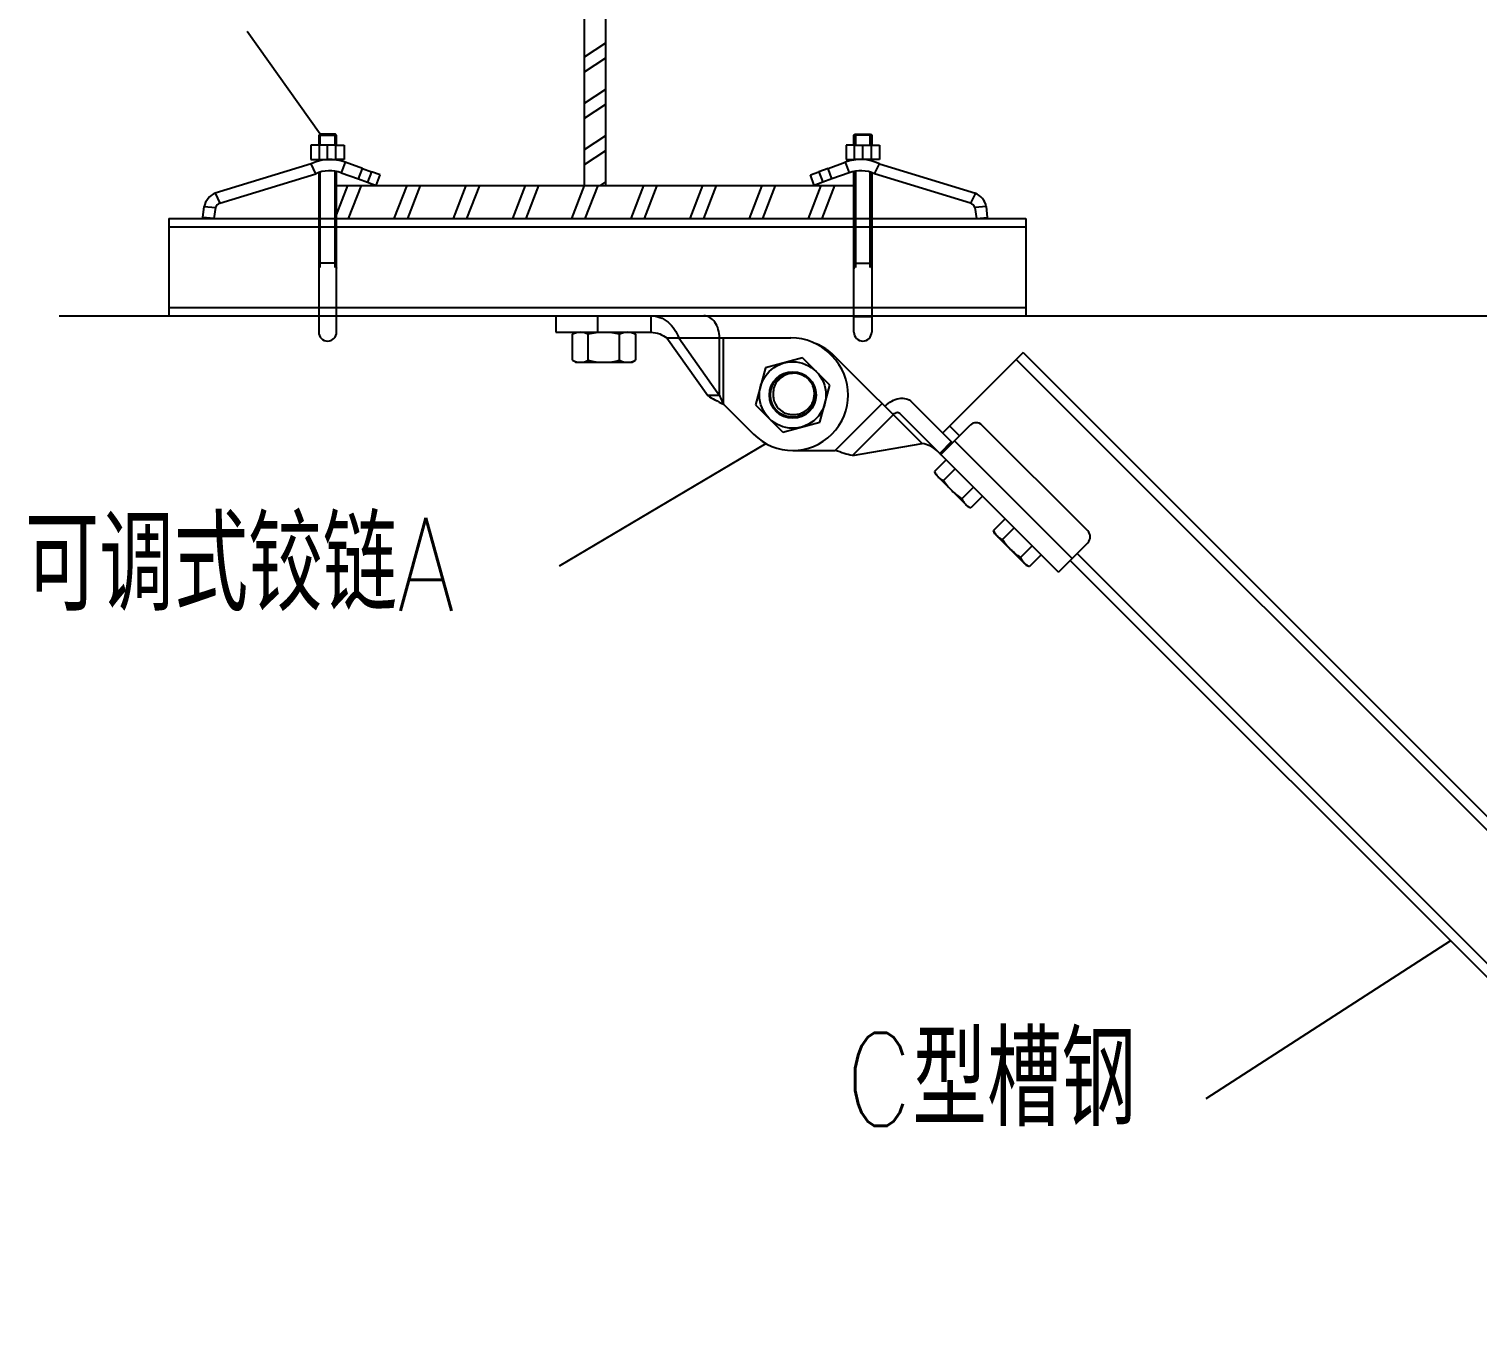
# Model space of a CAD drawing. Extents: x 1031190 to 1725648, y 733081 to 1571294.
# Drawn here: x 1130600 to 1136822, y 1211863 to 1217492 of the extents above; entities that cross this region are included whole.
import ezdxf

# ---------------------------------------------------------------- set-up
doc = ezdxf.new("R2010")
doc.units = 0
doc.header["$LTSCALE"] = 1000
doc.header["$MEASUREMENT"] = 0
for name, color, linetype in [('W_DIM', 4, 'Continuous'), ('walraven', 7, 'Continuous'), ('支架', 7, 'Continuous')]:
    doc.layers.add(name, color=color, linetype=linetype)
doc.styles.get("Standard").update_dxf_attribs({"font": 'gbenor.shx', "bigfont": 'gbcbig.shx'})
doc.styles.add('wwp100', font='txt.shx', dxfattribs={"width": 0.7, "height": 400, "bigfont": 'hztxt.shx'})
doc.dimstyles.get("Standard").update_dxf_attribs({"dimtxt": 0.18, "dimasz": 0.18, "dimexe": 0.18, "dimexo": 0.0625, "dimgap": 0.09, "dimtad": 0, "dimtih": 1, "dimtoh": 1, "dimdec": 4, "dimzin": 0, "dimdsep": 46, "dimtxsty": 'Standard', "dimcen": 0.09, "dimadec": 0, "dimazin": 0, "dimtfac": 1, "dimtdec": 4, "dimtofl": 0, "dimtmove": 0, "dimatfit": 3, "dimfxl": 0, "dimtolj": 1, "dimtzin": 0, "dimarcsym": 0})

msp = doc.modelspace()

# ---------------------------------------------------------------- linework, layer by layer
for p, q in [((1132987.6, 1216819.7), (1132987.6, 1219275.6)), ((1133078.8, 1216819.7), (1133078.8, 1219275.6)), ((1132987.6, 1217371.7), (1133078.8, 1217431.9)), ((1132987.6, 1217307.1), (1133078.8, 1217367.3)), ((1132987.6, 1217172.7), (1133078.8, 1217232.9)), ((1132987.6, 1217108.1), (1133078.8, 1217168.3)), ((1132987.6, 1216973.7), (1133078.8, 1217033.8)), ((1132987.6, 1216909.1), (1133078.8, 1216969.2)), ((1131921.6, 1216819.7), (1134144.7, 1216819.7)), ((1131921.6, 1216692.9), (1131970.4, 1216819.7)), ((1131973.5, 1216677.1), (1132028.3, 1216819.7)), ((1132169.9, 1216677.1), (1132224.7, 1216819.7)), ((1132227.8, 1216677.1), (1132282.6, 1216819.7)), ((1132424.2, 1216677.1), (1132479, 1216819.7)), ((1132482.1, 1216677.1), (1132536.9, 1216819.7)), ((1132678.5, 1216677.1), (1132733.3, 1216819.7)), ((1132736.4, 1216677.1), (1132791.2, 1216819.7)), ((1132932.8, 1216677.1), (1132987.6, 1216819.7)), ((1132990.7, 1216677.1), (1133045.5, 1216819.7)), ((1133055.8, 1216819.7), (1133078.8, 1216834.8)), ((1133187.1, 1216677.1), (1133241.9, 1216819.7)), ((1133245, 1216677.1), (1133299.8, 1216819.7)), ((1133441.4, 1216677.1), (1133496.2, 1216819.7)), ((1133499.3, 1216677.1), (1133554.1, 1216819.7)), ((1133695.7, 1216677.1), (1133750.5, 1216819.7)), ((1133753.6, 1216677.1), (1133808.4, 1216819.7)), ((1133950, 1216677.1), (1134004.8, 1216819.7)), ((1134007.9, 1216677.1), (1134062.7, 1216819.7))]:
    msp.add_line(p, q)
at = {"linetype": 'Continuous'}
for p, q in [((1131201.4, 1216677.1), (1134883.3, 1216677.1)), ((1131201.4, 1216641.5), (1134883.3, 1216641.5)), ((1131201.4, 1216295.4), (1134883.3, 1216295.4)), ((1131201.4, 1216259.7), (1134883.3, 1216259.7)), ((1132863.8, 1216259.7), (1132863.8, 1216188.3)), ((1132863.8, 1216259.7), (1133499.9, 1216259.7)), ((1133042.4, 1216259.7), (1133042.4, 1216188.3)), ((1133272.8, 1216259.7), (1133272.8, 1216188.3)), ((1132863.8, 1216188.3), (1133272.8, 1216188.3)), ((1133341.4, 1216164.5), (1133516.7, 1215916.5)), ((1133341.4, 1216164.5), (1133874.4, 1216164.5)), ((1133391.9, 1216164.5), (1133567.3, 1215916.5)), ((1133567.3, 1215916.5), (1133567.3, 1216164.5)), ((1133584.1, 1215879.9), (1133584.1, 1216164.5)), ((1133924.5, 1216078.4), (1133765.1, 1216035.7)), ((1134041.1, 1215961.7), (1133924.5, 1216078.4)), ((1134050.1, 1216087.4), (1134042.8, 1216094.7)), ((1134437.5, 1215710.5), (1134060.5, 1216087.4)), ((1134872, 1216101), (1134526.8, 1215755.8)), ((1134842.5, 1216071.5), (1139051.3, 1211862.7)), ((1134872, 1216101), (1139080.8, 1211892.2)), ((1133765.1, 1216035.7), (1133722.4, 1215876.3)), ((1133998.4, 1215802.3), (1134041.1, 1215961.7)), ((1133567.3, 1215916.5), (1133516.7, 1215916.5)), ((1133584.1, 1215879.9), (1133713.4, 1215750.6)), ((1133722.4, 1215876.3), (1133839.1, 1215759.6)), ((1133797.8, 1215919.3), (1133797.8, 1215919.5)), ((1133797.8, 1215916.7), (1133797.9, 1215916.5)), ((1134265.8, 1215882.1), (1134064.6, 1215680.9)), ((1134567.4, 1215715.2), (1134392.7, 1215889.9)), ((1133839.1, 1215759.6), (1133998.4, 1215802.3)), ((1134138.1, 1215659.1), (1134313.4, 1215834.5)), ((1134516.9, 1215664.7), (1134342.2, 1215839.4)), ((1134518.8, 1215663.6), (1134644.7, 1215789.5)), ((1134556.3, 1215785.3), (1134598.4, 1215743.2)), ((1135149.8, 1215334.9), (1134695.2, 1215789.5)), ((1133881.8, 1215680.9), (1134064.6, 1215680.9)), ((1134138.1, 1215659.1), (1134437.5, 1215710.5)), ((1134564, 1215718.7), (1134513.4, 1215668.1)), ((1135082.5, 1215217), (1134577.3, 1215722.2)), ((1134541.6, 1215640), (1134491.5, 1215589.9)), ((1134518.4, 1215663.2), (1135023.5, 1215158.1)), ((1134498.2, 1215575.7), (1134491.5, 1215589.9)), ((1134498.2, 1215575.7), (1134632.9, 1215441)), ((1134580.5, 1215601.1), (1134530.4, 1215551)), ((1134658.3, 1215523.3), (1134608.2, 1215473.2)), ((1134632.9, 1215441), (1134647.1, 1215434.3)), ((1134697.2, 1215484.4), (1134647.1, 1215434.3)), ((1134794.2, 1215387.4), (1134744.1, 1215337.3)), ((1134750.7, 1215323.1), (1134744.1, 1215337.3)), ((1134750.7, 1215323.1), (1134885.4, 1215188.4)), ((1134833.1, 1215348.5), (1134783, 1215298.4)), ((1134910.9, 1215270.7), (1134860.8, 1215220.6)), ((1135149.8, 1215284.4), (1135023.5, 1215158.1)), ((1134885.4, 1215188.4), (1134899.7, 1215181.8)), ((1134949.7, 1215231.8), (1134899.7, 1215181.8)), ((1135074, 1215208.6), (1138188.4, 1212094.2)), ((1135103.5, 1215238.1), (1138217.9, 1212123.7))]:
    msp.add_line(p, q, dxfattribs=at)
at = {"color": 7}
for p, q in [((1131201.4, 1216677.1), (1131201.4, 1216259.7)), ((1131921.6, 1216677.1), (1134144.7, 1216677.1)), ((1134883.3, 1216677.1), (1134883.3, 1216259.7))]:
    msp.add_line(p, q, dxfattribs=at)
at = {"color": 2}
msp.add_line((1130729.1, 1216259.7), (1143121.8, 1216259.7), dxfattribs=at)
at = {"linetype": 'Continuous'}
for radius in [142.9, 100.2, 95.3]:
    msp.add_circle((1133881.8, 1215919), radius, dxfattribs=at)
for centre, radius, start, end in [((1133874.4, 1215926.3), 238.1, 45, 90), ((1133892.2, 1215919), 238.1, 45, 67.63031), ((1133881.8, 1215919), 238.1, 225, 45), ((1133887.3, 1215917.6), 94.7, 72.31446, 73.94712), ((1133881.9, 1215919), 84.1, 177.15432, 178.71863), ((1133881.8, 1215919), 84, 178.71875, 179.6641), ((1133881.6, 1215919), 83.7, 179.75296, 181.37328), ((1133881, 1215924.7), 83.5, 184.99489, 185.50792), ((1133881.3, 1215919), 83.5, 181.37381, 181.69398), ((1133881.5, 1215919), 83.7, 181.69418, 182.60616), ((1133881.8, 1215919), 84, 182.60725, 185.59802), ((1133881.9, 1215919), 84, 185.59662, 191.09946), ((1133881.6, 1215919), 83.8, 191.10333, 191.4834), ((1133881.8, 1215919), 83.9, 191.48488, 255.44483), ((1133881.8, 1215919), 84, 255.4458, 258.67361), ((1133881.8, 1215919), 83.9, 258.67355, 262.14337), ((1133881.7, 1215918.9), 83.9, 262.14543, 265.15819), ((1133881.8, 1215919.2), 84.1, 265.15789, 267.69509), ((1133881.8, 1215919.1), 84.1, 267.70337, 268.51134), ((1133881.8, 1215919.1), 84.1, 267.69503, 268.78973), ((1133881.8, 1215919.1), 84, 268.51135, 269.23308), ((1133881.8, 1215918.9), 83.9, 268.78883, 271.69256), ((1133881.8, 1215918.8), 83.7, 269.23213, 271.6927), ((1134669.9, 1215764.2), 35.7, 45, 135), ((1135124.5, 1215309.6), 35.7, 315, 45)]:
    msp.add_arc(centre, radius, start, end, dxfattribs=at)
for points, knots in [([(1133272.8, 1216259.7), (1133285.9, 1216259.7), (1133312.8, 1216254.6), (1133347.9, 1216233.2), (1133375.2, 1216202.1), (1133387.4, 1216177.3), (1133391.9, 1216164.5)], [0, 0, 0, 0, 0.243233, 0.493078, 0.748723, 1, 1, 1, 1]), ([(1133567.3, 1216164.5), (1133567.3, 1216176.7), (1133564, 1216200.6), (1133550, 1216231.7), (1133528, 1216253.9), (1133508.8, 1216259.7), (1133499.9, 1216259.7)], [0, 0, 0, 0, 0.287969, 0.555344, 0.790533, 1, 1, 1, 1]), ([(1133272.8, 1216188.3), (1133285.6, 1216188.3), (1133310.3, 1216183.6), (1133331.9, 1216171.3), (1133341.4, 1216164.5)], [0, 0, 0, 0, 0.522516, 1, 1, 1, 1]), ([(1133913.5, 1216008.6), (1133899.8, 1216012.6), (1133870, 1216014.2), (1133836, 1215999), (1133815.4, 1215978.7), (1133804.1, 1215960), (1133797.7, 1215939.1), (1133797.1, 1215924.6), (1133797.8, 1215917.4)], [0, 0, 0, 0, 0.249273, 0.49841, 0.623846, 0.749245, 0.874621, 1, 1, 1, 1]), ([(1133884.2, 1215835.1), (1133891.5, 1215834.8), (1133906.3, 1215836.2), (1133927.1, 1215843.8), (1133945.4, 1215856.4), (1133964.7, 1215878.5), (1133977.8, 1215914), (1133973.9, 1215944.1), (1133968.8, 1215957.7)], [0, 0, 0, 0, 0.125414, 0.250833, 0.376265, 0.501706, 0.750785, 1, 1, 1, 1]), ([(1133516.7, 1215916.5), (1133526.6, 1215909.6), (1133548.9, 1215897.1), (1133571.9, 1215885.9), (1133584.1, 1215879.9)], [0, 0, 0, 0, 0.468219, 1, 1, 1, 1]), ([(1133567.3, 1215916.5), (1133568.4, 1215913.4), (1133573.3, 1215900.9), (1133579.5, 1215888.9), (1133584.1, 1215879.9)], [0, 0, 0, 0, 0.244001, 1, 1, 1, 1]), ([(1134277.7, 1215870.2), (1134286.4, 1215878.9), (1134305.5, 1215893.4), (1134337.5, 1215905.5), (1134368.7, 1215905.7), (1134386.4, 1215896.2), (1134392.7, 1215889.9)], [0, 0, 0, 0, 0.287971, 0.555344, 0.790532, 1, 1, 1, 1]), ([(1134342.2, 1215839.4), (1134340.6, 1215841), (1134336.2, 1215843.3), (1134328.4, 1215843.3), (1134320.4, 1215840.3), (1134315.6, 1215836.6), (1134313.4, 1215834.5)], [0, 0, 0, 0, 0.209498, 0.444667, 0.711989, 1, 1, 1, 1]), ([(1134138.1, 1215659.1), (1134126.3, 1215661.2), (1134101.6, 1215668.2), (1134077.4, 1215676.4), (1134064.6, 1215680.9)], [0, 0, 0, 0, 0.468219, 1, 1, 1, 1]), ([(1134502.8, 1215678.8), (1134493.7, 1215687.9), (1134472.9, 1215702), (1134449, 1215708.6), (1134437.5, 1215710.5)], [0, 0, 0, 0, 0.522516, 1, 1, 1, 1]), ([(1134518.8, 1215663.6), (1134518.7, 1215663.6), (1134517.9, 1215663.4), (1134517.3, 1215664.3), (1134516.9, 1215664.7)], [0, 0, 0, 0, 0.126775, 1, 1, 1, 1]), ([(1134491.5, 1215589.9), (1134492.1, 1215588.7), (1134494.4, 1215584), (1134497, 1215579.5), (1134499.2, 1215576.3)], [0, 0, 0, 0, 0.253346, 1, 1, 1, 1]), ([(1134507.2, 1215566.6), (1134510.5, 1215563.4), (1134517.8, 1215557.5), (1134526.1, 1215553), (1134530.4, 1215551)], [0, 0, 0, 0, 0.493589, 1, 1, 1, 1]), ([(1134608.2, 1215473.2), (1134610.2, 1215468.9), (1134614.7, 1215460.6), (1134620.6, 1215453.2), (1134623.9, 1215450)], [0, 0, 0, 0, 0.506411, 1, 1, 1, 1]), ([(1134623.9, 1215450), (1134627.1, 1215446.7), (1134634.5, 1215440.8), (1134642.8, 1215436.3), (1134647.1, 1215434.3)], [0, 0, 0, 0, 0.493589, 1, 1, 1, 1]), ([(1134744.1, 1215337.3), (1134744.7, 1215336.1), (1134746.9, 1215331.4), (1134749.6, 1215326.9), (1134751.7, 1215323.7)], [0, 0, 0, 0, 0.253346, 1, 1, 1, 1]), ([(1134759.8, 1215314.1), (1134763, 1215310.8), (1134770.4, 1215304.9), (1134778.7, 1215300.4), (1134783, 1215298.4)], [0, 0, 0, 0, 0.493589, 1, 1, 1, 1]), ([(1134860.8, 1215220.6), (1134862.8, 1215216.3), (1134867.2, 1215208), (1134873.2, 1215200.7), (1134876.4, 1215197.4)], [0, 0, 0, 0, 0.506411, 1, 1, 1, 1]), ([(1134876.4, 1215197.4), (1134879.7, 1215194.1), (1134887.1, 1215188.2), (1134895.4, 1215183.8), (1134899.7, 1215181.8)], [0, 0, 0, 0, 0.493589, 1, 1, 1, 1])]:
    msp.add_open_spline(points, degree=3, knots=knots, dxfattribs=at)
for points in [[(1134499.2, 1215576.3), (1134501.5, 1215572.9), (1134504.2, 1215569.6), (1134507.2, 1215566.6)], [(1134530.4, 1215551), (1134540.9, 1215535.8), (1134552.5, 1215521.3), (1134565.5, 1215508.3)], [(1134565.5, 1215508.3), (1134578.5, 1215495.3), (1134593.1, 1215483.7), (1134608.2, 1215473.2)], [(1134751.7, 1215323.7), (1134754.1, 1215320.3), (1134756.8, 1215317), (1134759.8, 1215314.1)], [(1134783, 1215298.4), (1134793.5, 1215283.3), (1134805.1, 1215268.8), (1134818.1, 1215255.7)], [(1134818.1, 1215255.7), (1134831.1, 1215242.7), (1134845.6, 1215231.1), (1134860.8, 1215220.6)]]:
    msp.add_open_spline(points, degree=3, dxfattribs=at)
at = {"layer": 'walraven', "color": 7, "linetype": 'Continuous'}
for p, q in [((1131847.5, 1216992.9), (1131811.6, 1216992.9)), ((1131811.6, 1216992.9), (1131811.6, 1216930.7)), ((1131849.9, 1217040.1), (1131845.2, 1217035.3)), ((1131845.2, 1217035.3), (1131845.2, 1216992.8)), ((1131847.5, 1216992.9), (1131847.5, 1216930.7)), ((1131919.3, 1216992.9), (1131847.5, 1216992.9)), ((1131916.9, 1217040.1), (1131849.9, 1217040.1)), ((1131921.6, 1217035.3), (1131916.9, 1217040.1)), ((1131919.3, 1216930.7), (1131919.3, 1216992.9)), ((1131919.3, 1216992.9), (1131955.1, 1216992.9)), ((1131921.6, 1216992.8), (1131921.6, 1217035.3)), ((1131955.1, 1216992.9), (1131955.1, 1216930.7)), ((1134147.1, 1216992.9), (1134111.2, 1216992.9)), ((1134111.2, 1216992.9), (1134111.2, 1216930.7)), ((1134144.7, 1217035.3), (1134149.5, 1217040.1)), ((1134144.7, 1216992.8), (1134144.7, 1217035.3)), ((1134147.1, 1216930.7), (1134147.1, 1216992.9)), ((1134147.1, 1216992.9), (1134218.9, 1216992.9)), ((1134149.5, 1217040.1), (1134216.4, 1217040.1)), ((1134216.4, 1217040.1), (1134221.2, 1217035.3)), ((1134218.9, 1216992.9), (1134218.9, 1216930.7)), ((1134218.9, 1216992.9), (1134254.7, 1216992.9)), ((1134221.2, 1217035.3), (1134221.2, 1216992.8)), ((1134254.7, 1216992.9), (1134254.7, 1216930.7)), ((1131811.6, 1216930.7), (1131847.5, 1216930.7)), ((1131845.2, 1216930.7), (1131845.2, 1216924.6)), ((1131847.5, 1216930.7), (1131919.3, 1216930.7)), ((1131851.8, 1216924.6), (1131851.8, 1216930.7)), ((1131915, 1216928.6), (1131915, 1216930.7)), ((1131955.1, 1216930.7), (1131919.3, 1216930.7)), ((1131921.6, 1216930.7), (1131921.6, 1216928.6)), ((1132032.6, 1216892.2), (1131958.5, 1216919.2)), ((1134033.7, 1216892.2), (1134107.9, 1216919.2)), ((1134111.2, 1216930.7), (1134147.1, 1216930.7)), ((1134144.7, 1216930.7), (1134144.7, 1216928.6)), ((1134218.9, 1216930.7), (1134147.1, 1216930.7)), ((1134151.3, 1216928.6), (1134151.3, 1216930.7)), ((1134214.6, 1216924.6), (1134214.6, 1216930.7)), ((1134254.7, 1216930.7), (1134218.9, 1216930.7)), ((1134221.2, 1216930.7), (1134221.2, 1216924.6)), ((1131812.3, 1216912.8), (1131399.8, 1216786.7)), ((1131420, 1216743.4), (1131832.5, 1216869.5)), ((1131845.2, 1216874.7), (1131845.2, 1216237.1)), ((1131851.8, 1216466.5), (1131851.8, 1216874.7)), ((1131915, 1216880), (1131915, 1216466.5)), ((1131921.6, 1216237.1), (1131921.6, 1216880)), ((1131942.1, 1216874.3), (1132016.3, 1216847.3)), ((1132032.6, 1216892.2), (1132071.5, 1216878)), ((1132108.5, 1216864.6), (1132071.5, 1216878)), ((1132092.2, 1216819.7), (1132108.5, 1216864.6)), ((1133957.9, 1216864.6), (1133994.8, 1216878)), ((1133974.2, 1216819.7), (1133957.9, 1216864.6)), ((1134033.7, 1216892.2), (1133994.8, 1216878)), ((1134124.2, 1216874.3), (1134050.1, 1216847.3)), ((1134144.7, 1216237.1), (1134144.7, 1216880)), ((1134151.3, 1216880), (1134151.3, 1216466.5)), ((1134214.6, 1216466.5), (1134214.6, 1216874.7)), ((1134221.2, 1216874.7), (1134221.2, 1216237.1)), ((1134646.4, 1216743.4), (1134233.9, 1216869.5)), ((1134254.1, 1216912.8), (1134666.6, 1216786.7)), ((1132016.3, 1216847.3), (1132055.2, 1216833.1)), ((1132055.2, 1216833.1), (1132092.2, 1216819.7)), ((1134011.2, 1216833.1), (1133974.2, 1216819.7)), ((1134050.1, 1216847.3), (1134011.2, 1216833.1)), ((1131347.4, 1216681.3), (1131352.5, 1216728.8)), ((1131395, 1216677.1), (1131347.4, 1216681.3)), ((1131401.4, 1216724.6), (1131395, 1216677.1)), ((1134665, 1216724.6), (1134671.3, 1216677.1)), ((1134671.3, 1216677.1), (1134719, 1216681.3)), ((1134719, 1216681.3), (1134713.9, 1216728.8)), ((1131921.6, 1216485.3), (1131845.2, 1216485.3)), ((1131851.8, 1216485.3), (1131845.2, 1216462.5)), ((1131915, 1216485.3), (1131921.6, 1216462.5)), ((1134151.3, 1216485.3), (1134144.7, 1216462.5)), ((1134144.7, 1216485.3), (1134221.2, 1216485.3)), ((1134214.6, 1216485.3), (1134221.2, 1216462.5)), ((1131845.2, 1216255.9), (1131845.2, 1216189)), ((1131921.6, 1216189), (1131921.6, 1216255.9)), ((1134144.7, 1216189), (1134144.7, 1216255.9)), ((1134221.2, 1216255.9), (1134221.2, 1216189))]:
    msp.add_line(p, q, dxfattribs=at)
at = {"layer": 'walraven', "color": 1, "linetype": 'Continuous'}
for p, q in [((1131845.2, 1217035.3), (1131883.4, 1217035.3)), ((1131851.8, 1216992.8), (1131851.8, 1217040.1)), ((1131883.4, 1217035.3), (1131921.6, 1217035.3)), ((1131915, 1217040.1), (1131915, 1216992.8)), ((1134183, 1217035.3), (1134144.7, 1217035.3)), ((1134151.3, 1217040.1), (1134151.3, 1216992.8)), ((1134221.2, 1217035.3), (1134183, 1217035.3)), ((1134214.6, 1216992.8), (1134214.6, 1217040.1)), ((1131958.5, 1216919.2), (1131942.1, 1216874.3)), ((1134107.9, 1216919.2), (1134124.2, 1216874.3)), ((1131832.5, 1216869.5), (1131812.3, 1216912.8)), ((1132016.3, 1216847.3), (1132032.6, 1216892.2)), ((1132071.5, 1216878), (1132055.2, 1216833.1)), ((1133994.8, 1216878), (1134011.2, 1216833.1)), ((1134050.1, 1216847.3), (1134033.7, 1216892.2)), ((1134233.9, 1216869.5), (1134254.1, 1216912.8)), ((1131399.8, 1216786.7), (1131420, 1216743.4)), ((1134666.6, 1216786.7), (1134646.4, 1216743.4)), ((1131352.5, 1216728.8), (1131401.4, 1216724.6)), ((1134713.9, 1216728.8), (1134665, 1216724.6)), ((1134144.7, 1216255.9), (1134221.2, 1216255.9))]:
    msp.add_line(p, q, dxfattribs=at)
at = {"layer": 'walraven', "color": 3, "linetype": 'Continuous'}
for p, q in [((1131883.4, 1216930.7), (1131883.4, 1216992.9)), ((1134183, 1216930.7), (1134183, 1216992.9))]:
    msp.add_line(p, q, dxfattribs=at)
at = {"layer": 'walraven', "color": 7, "linetype": 'Continuous'}
for centre, radius, start, end in [((1131893.1, 1216739.5), 191.2, 70, 115), ((1134173.3, 1216739.5), 191.2, 65, 110), ((1131893.1, 1216739.5), 143.4, 70, 115), ((1134173.3, 1216739.5), 143.4, 65, 110), ((1131436.2, 1216708.7), 86, 115, 166.46965), ((1131436.2, 1216708.7), 86, 115, 166.46965), ((1131436.2, 1216708.7), 38.2, 115, 155.50346), ((1134630.2, 1216708.7), 38.2, 24.49654, 65), ((1134630.2, 1216708.7), 86, 13.53035, 65), ((1131883.4, 1216189), 38.2, 180, 0), ((1134183, 1216189), 38.2, 180, 0)]:
    msp.add_arc(centre, radius, start, end, dxfattribs=at)
at = {"layer": '支架', "color": 7, "linetype": 'Continuous'}
for p, q in [((1132935.6, 1216180.5), (1132949.1, 1216188.3)), ((1132935.6, 1216068), (1132935.6, 1216180.5)), ((1132949.1, 1216188.3), (1133192.3, 1216188.3)), ((1133003.1, 1216068), (1133003.1, 1216180.5)), ((1133138.2, 1216068), (1133138.2, 1216180.5)), ((1133192.3, 1216188.3), (1133205.7, 1216180.5)), ((1133205.7, 1216180.5), (1133205.7, 1216068)), ((1132935.6, 1216068), (1132949.1, 1216060.3)), ((1132949.1, 1216060.3), (1133192.3, 1216060.3)), ((1133192.3, 1216060.3), (1133205.7, 1216068))]:
    msp.add_line(p, q, dxfattribs=at)
for centre, radius, start, end in [((1132969.4, 1216111), 77.3, 64.11128, 115.88872), ((1133070.7, 1215890.6), 297.6, 76.88834, 103.11166), ((1133171.9, 1216111), 77.3, 64.11128, 115.88872), ((1132969.4, 1216137.6), 77.3, 244.11128, 295.88872), ((1133070.7, 1216357.9), 297.6, 256.88834, 283.11166), ((1133171.9, 1216137.6), 77.3, 244.11128, 295.88872)]:
    msp.add_arc(centre, radius, start, end, dxfattribs=at)

# ---------------------------------------------------------------- texts
at = {"layer": 'W_DIM', "color": 7, "style": 'wwp100', "width": 0.8}
for s, p in [('可调式铰链A', (1130582.1, 1214991.3)), ('C型槽钢', (1134108.6, 1212778.3))]:
    msp.add_text(s, height=400, dxfattribs=at).set_placement(p)

# ---------------------------------------------------------------- leaders
at = {"color": 7}
msp.add_leader([(1131851.8, 1217040.1), (1131537.8, 1217481.3)], dimstyle='Standard', override={"dimgap": 100, "dimtad": 0}, dxfattribs=at)
for points in [[(1133767.1, 1215710.3), (1132878.2, 1215183)], [(1136708.7, 1213573.9), (1135657.3, 1212895.4)]]:
    msp.add_leader(points, dimstyle='Standard', override={"dimgap": 20, "dimtad": 0})

doc.saveas('drawing.dxf')
